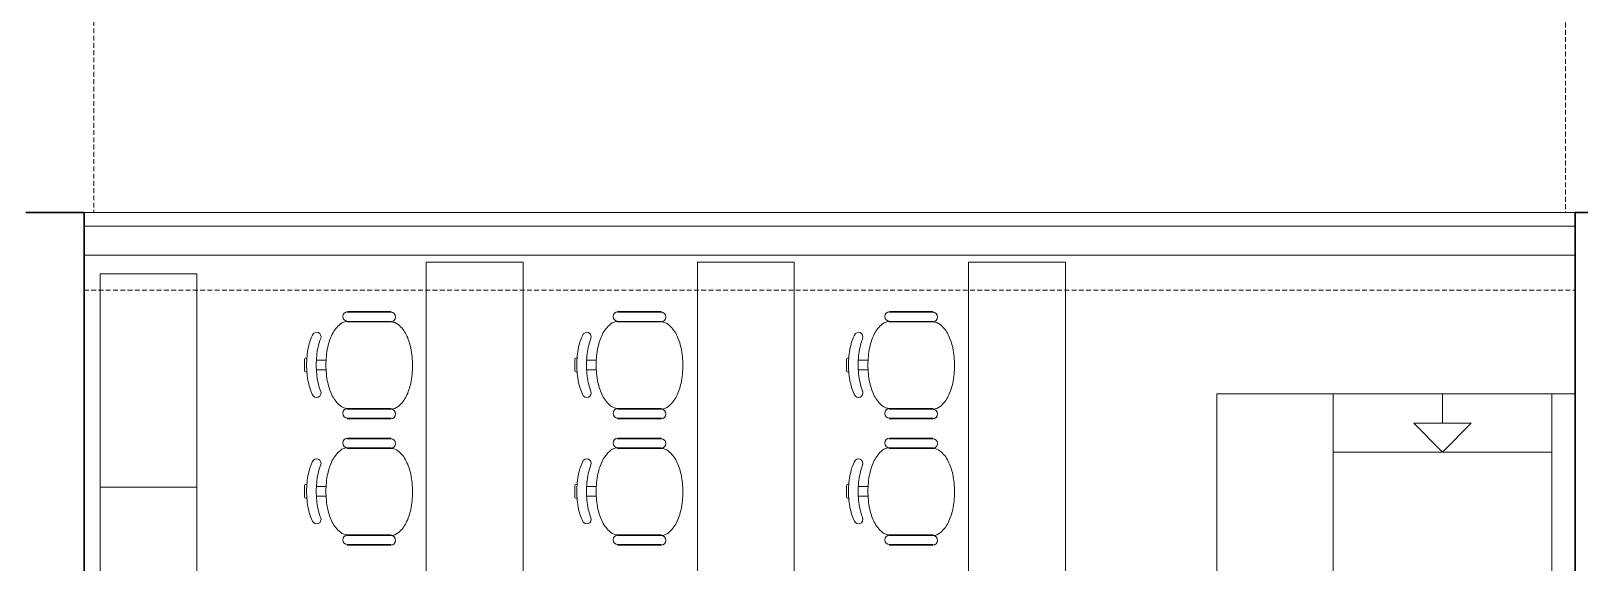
# Model space of a CAD drawing. Header units: inches. Extents: x 11 to 1053, y 2 to 902.
# Drawn here: x 797.2 to 877.1, y 708.8 to 736.2 of the extents above; entities that cross this region are included whole.
import ezdxf

# ---------------------------------------------------------------- set-up
doc = ezdxf.new("R2010")
doc.units = ezdxf.units.IN
doc.header["$MEASUREMENT"] = 0
doc.linetypes.add('DASHED', pattern=[0.75, 0.5, -0.25])
doc.linetypes.add('DASHED2', pattern=[0.375, 0.25, -0.125])
for name, color, linetype, lineweight in [('A-CRTKANO', 5, 'DASHED2', 0), ('A-GREDE', 5, 'DASHED2', 0), ('OPREMA', 253, 'Continuous', 0), ('STOLARIJA', 5, 'Continuous', 0), ('ZID', 5, 'Continuous', 30)]:
    doc.layers.add(name, color=color, linetype=linetype, lineweight=lineweight)

msp = doc.modelspace()

# ---------------------------------------------------------------- linework, layer by layer
at = {"layer": 'A-CRTKANO', "linetype": 'DASHED', "ltscale": 0.5}
msp.add_arc((382.215, 1860.185, 50), 1137.577, 269.940308, 302.625219, dxfattribs=at)
at = {"layer": 'A-GREDE'}
for p, q in [((876.43, 812.745, 50), (876.43, 726.809, 50)), ((800.43, 777.945, 50), (800.43, 726.809, 50)), ((799.93, 722.809, 50), (876.93, 722.809, 50))]:
    msp.add_line(p, q, dxfattribs=at)
msp.add_arc((382.215, 1860.185, 50), 1139.777, 269.940308, 302.423339, dxfattribs=at)
at = {"layer": 'OPREMA'}
for p, q in [((817.605, 724.257, 50), (817.605, 696.257, 50)), ((817.605, 724.257, 50), (822.605, 724.257, 50)), ((822.605, 724.257, 50), (822.605, 696.257, 50)), ((831.606, 724.257, 50), (831.606, 696.257, 50)), ((831.606, 724.257, 50), (836.606, 724.257, 50)), ((836.606, 724.257, 50), (836.606, 696.257, 50)), ((845.606, 724.257, 50), (845.606, 696.257, 50)), ((845.606, 724.257, 50), (850.606, 724.257, 50)), ((850.606, 724.257, 50), (850.606, 696.257, 50)), ((800.759, 723.641, 50), (800.759, 668.641, 50)), ((805.759, 723.641, 50), (800.759, 723.641, 50)), ((805.759, 668.641, 50), (805.759, 723.641, 50)), ((813.521, 721.667, 50), (815.771, 721.667, 50)), ((813.521, 721.167, 50), (815.771, 721.167, 50)), ((813.546, 721.696, 50), (815.796, 721.696, 50)), ((813.546, 721.196, 50), (815.796, 721.196, 50)), ((827.476, 721.667, 50), (829.726, 721.667, 50)), ((827.476, 721.167, 50), (829.726, 721.167, 50)), ((827.5, 721.696, 50), (829.75, 721.696, 50)), ((827.5, 721.196, 50), (829.75, 721.196, 50)), ((841.507, 721.667, 50), (843.757, 721.667, 50)), ((841.507, 721.167, 50), (843.757, 721.167, 50)), ((841.532, 721.696, 50), (843.782, 721.696, 50)), ((841.532, 721.196, 50), (843.782, 721.196, 50)), ((811.321, 718.646, 50), (811.321, 719.246, 50)), ((811.435, 719.296, 50), (811.371, 719.296, 50)), ((811.928, 719.196, 50), (812.428, 719.196, 50)), ((811.928, 718.696, 50), (812.428, 718.696, 50)), ((825.275, 718.646, 50), (825.275, 719.246, 50)), ((825.389, 719.296, 50), (825.325, 719.296, 50)), ((825.882, 719.196, 50), (826.382, 719.196, 50)), ((825.882, 718.696, 50), (826.382, 718.696, 50)), ((839.307, 718.646, 50), (839.307, 719.246, 50)), ((839.421, 719.296, 50), (839.357, 719.296, 50)), ((839.914, 719.196, 50), (840.414, 719.196, 50)), ((839.914, 718.696, 50), (840.414, 718.696, 50)), ((811.435, 718.596, 50), (811.371, 718.596, 50)), ((825.389, 718.596, 50), (825.325, 718.596, 50)), ((839.421, 718.596, 50), (839.357, 718.596, 50)), ((858.425, 717.447, 50), (858.425, 677.447, 50)), ((858.425, 717.447, 50), (876.93, 717.447, 50)), ((864.425, 717.447, 50), (864.425, 677.447, 50)), ((870.075, 715.934, 50), (870.075, 717.447, 50)), ((875.725, 677.447, 50), (875.725, 717.447, 50)), ((813.521, 716.667, 50), (815.771, 716.667, 50)), ((813.546, 716.696, 50), (815.796, 716.696, 50)), ((827.476, 716.667, 50), (829.726, 716.667, 50)), ((827.5, 716.696, 50), (829.75, 716.696, 50)), ((841.507, 716.667, 50), (843.757, 716.667, 50)), ((841.532, 716.696, 50), (843.782, 716.696, 50)), ((813.521, 716.167, 50), (815.771, 716.167, 50)), ((813.546, 716.196, 50), (815.796, 716.196, 50)), ((827.476, 716.167, 50), (829.726, 716.167, 50)), ((827.5, 716.196, 50), (829.75, 716.196, 50)), ((841.507, 716.167, 50), (843.757, 716.167, 50)), ((841.532, 716.196, 50), (843.782, 716.196, 50)), ((870.075, 714.447, 50), (868.596, 715.934, 50)), ((871.553, 715.934, 50), (868.596, 715.934, 50)), ((870.075, 714.447, 50), (871.553, 715.934, 50)), ((813.521, 715.139, 50), (815.771, 715.139, 50)), ((813.546, 715.168, 50), (815.796, 715.168, 50)), ((813.546, 714.668, 50), (815.796, 714.668, 50)), ((827.476, 715.139, 50), (829.726, 715.139, 50)), ((827.5, 715.168, 50), (829.75, 715.168, 50)), ((827.5, 714.668, 50), (829.75, 714.668, 50)), ((841.507, 715.139, 50), (843.757, 715.139, 50)), ((841.532, 715.168, 50), (843.782, 715.168, 50)), ((841.532, 714.668, 50), (843.782, 714.668, 50)), ((813.521, 714.639, 50), (815.771, 714.639, 50)), ((827.476, 714.639, 50), (829.726, 714.639, 50)), ((841.507, 714.639, 50), (843.757, 714.639, 50)), ((864.425, 714.447, 50), (875.725, 714.447, 50)), ((805.759, 712.641, 50), (800.759, 712.641, 50)), ((811.321, 712.118, 50), (811.321, 712.718, 50)), ((811.435, 712.768, 50), (811.371, 712.768, 50)), ((811.928, 712.668, 50), (812.428, 712.668, 50)), ((825.275, 712.118, 50), (825.275, 712.718, 50)), ((825.389, 712.768, 50), (825.325, 712.768, 50)), ((825.882, 712.668, 50), (826.382, 712.668, 50)), ((839.307, 712.118, 50), (839.307, 712.718, 50)), ((839.421, 712.768, 50), (839.357, 712.768, 50)), ((839.914, 712.668, 50), (840.414, 712.668, 50)), ((811.435, 712.068, 50), (811.371, 712.068, 50)), ((811.928, 712.168, 50), (812.428, 712.168, 50)), ((825.389, 712.068, 50), (825.325, 712.068, 50)), ((825.882, 712.168, 50), (826.382, 712.168, 50)), ((839.421, 712.068, 50), (839.357, 712.068, 50)), ((839.914, 712.168, 50), (840.414, 712.168, 50)), ((813.521, 710.139, 50), (815.771, 710.139, 50)), ((813.546, 710.168, 50), (815.796, 710.168, 50)), ((827.476, 710.139, 50), (829.726, 710.139, 50)), ((827.5, 710.168, 50), (829.75, 710.168, 50)), ((841.507, 710.139, 50), (843.757, 710.139, 50)), ((841.532, 710.168, 50), (843.782, 710.168, 50)), ((813.521, 709.639, 50), (815.771, 709.639, 50)), ((813.546, 709.668, 50), (815.796, 709.668, 50)), ((827.476, 709.639, 50), (829.726, 709.639, 50)), ((827.5, 709.668, 50), (829.75, 709.668, 50)), ((841.507, 709.639, 50), (843.757, 709.639, 50)), ((841.532, 709.668, 50), (843.782, 709.668, 50))]:
    msp.add_line(p, q, dxfattribs=at)
for centre, radius, start, end in [((813.546, 720.599, 50), 0.597, 90, 129.63927), ((813.546, 721.446, 50), 0.25, 90, 270), ((815.771, 721.417, 50), 0.25, 270, 90), ((815.771, 720.57, 50), 0.597, 50.36073, 90), ((827.5, 720.599, 50), 0.597, 90, 129.63927), ((827.5, 721.446, 50), 0.25, 90, 270), ((829.726, 721.417, 50), 0.25, 270, 90), ((829.726, 720.57, 50), 0.597, 50.36073, 90), ((841.532, 720.599, 50), 0.597, 90, 129.63927), ((841.532, 721.446, 50), 0.25, 90, 270), ((843.757, 721.417, 50), 0.25, 270, 90), ((843.757, 720.57, 50), 0.597, 50.36073, 90), ((814.243, 719.291, 50), 2.786, 153.43495, 168.29908), ((811.938, 720.4, 50), 0.229, 338.4187, 158.4187), ((814.743, 719.291, 50), 2.786, 158.4187, 168.29908), ((815.243, 719.291, 50), 2.786, 153.43495, 168.29908), ((814.196, 719.815, 50), 1.616, 129.63927, 153.43495), ((815.122, 719.786, 50), 1.616, 26.56505, 50.36073), ((814.075, 719.262, 50), 2.786, 11.70092, 26.56505), ((828.197, 719.291, 50), 2.786, 153.43495, 168.29908), ((825.893, 720.4, 50), 0.229, 338.4187, 158.4187), ((828.697, 719.291, 50), 2.786, 158.4187, 168.29908), ((829.197, 719.291, 50), 2.786, 153.43495, 168.29908), ((828.15, 719.815, 50), 1.616, 129.63927, 153.43495), ((829.076, 719.786, 50), 1.616, 26.56505, 50.36073), ((828.029, 719.262, 50), 2.786, 11.70092, 26.56505), ((842.229, 719.291, 50), 2.786, 153.43495, 168.29908), ((839.924, 720.4, 50), 0.229, 338.4187, 158.4187), ((842.729, 719.291, 50), 2.786, 158.4187, 168.29908), ((843.229, 719.291, 50), 2.786, 153.43495, 168.29908), ((842.182, 719.815, 50), 1.616, 129.63927, 153.43495), ((843.108, 719.786, 50), 1.616, 26.56505, 50.36073), ((842.061, 719.262, 50), 2.786, 11.70092, 26.56505), ((815.908, 718.946, 50), 4.487, 168.29908, 180), ((816.408, 718.946, 50), 4.487, 168.29908, 180), ((816.908, 718.946, 50), 4.487, 168.29908, 180), ((812.409, 718.917, 50), 4.487, 0, 11.70092), ((829.862, 718.946, 50), 4.487, 168.29908, 180), ((830.362, 718.946, 50), 4.487, 168.29908, 180), ((830.862, 718.946, 50), 4.487, 168.29908, 180), ((826.364, 718.917, 50), 4.487, 0, 11.70092), ((843.894, 718.946, 50), 4.487, 168.29908, 180), ((844.394, 718.946, 50), 4.487, 168.29908, 180), ((844.894, 718.946, 50), 4.487, 168.29908, 180), ((840.395, 718.917, 50), 4.487, 0, 11.70092), ((811.371, 719.246, 50), 0.05, 90, 180), ((815.908, 718.946, 50), 4.487, 180, 191.70092), ((816.408, 718.946, 50), 4.487, 180, 191.70092), ((816.908, 718.946, 50), 4.487, 180, 191.70092), ((812.409, 718.917, 50), 4.487, 348.29908, 0), ((825.325, 719.246, 50), 0.05, 90, 180), ((829.862, 718.946, 50), 4.487, 180, 191.70092), ((830.362, 718.946, 50), 4.487, 180, 191.70092), ((830.862, 718.946, 50), 4.487, 180, 191.70092), ((826.364, 718.917, 50), 4.487, 348.29908, 0), ((839.357, 719.246, 50), 0.05, 90, 180), ((843.894, 718.946, 50), 4.487, 180, 191.70092), ((844.394, 718.946, 50), 4.487, 180, 191.70092), ((844.894, 718.946, 50), 4.487, 180, 191.70092), ((840.395, 718.917, 50), 4.487, 348.29908, 0), ((811.371, 718.646, 50), 0.05, 180, 270), ((814.243, 718.601, 50), 2.786, 191.70092, 206.56505), ((814.743, 718.601, 50), 2.786, 191.70092, 201.5813), ((815.243, 718.601, 50), 2.786, 191.70092, 206.56505), ((814.075, 718.572, 50), 2.786, 333.43495, 348.29908), ((825.325, 718.646, 50), 0.05, 180, 270), ((828.197, 718.601, 50), 2.786, 191.70092, 206.56505), ((828.697, 718.601, 50), 2.786, 191.70092, 201.5813), ((829.197, 718.601, 50), 2.786, 191.70092, 206.56505), ((828.029, 718.572, 50), 2.786, 333.43495, 348.29908), ((839.357, 718.646, 50), 0.05, 180, 270), ((842.229, 718.601, 50), 2.786, 191.70092, 206.56505), ((842.729, 718.601, 50), 2.786, 191.70092, 201.5813), ((843.229, 718.601, 50), 2.786, 191.70092, 206.56505), ((842.061, 718.572, 50), 2.786, 333.43495, 348.29908), ((811.938, 717.492, 50), 0.229, 201.5813, 21.5813), ((814.196, 718.078, 50), 1.616, 206.56505, 230.36073), ((815.122, 718.049, 50), 1.616, 309.63927, 333.43495), ((825.893, 717.492, 50), 0.229, 201.5813, 21.5813), ((828.15, 718.078, 50), 1.616, 206.56505, 230.36073), ((829.076, 718.049, 50), 1.616, 309.63927, 333.43495), ((839.924, 717.492, 50), 0.229, 201.5813, 21.5813), ((842.182, 718.078, 50), 1.616, 206.56505, 230.36073), ((843.108, 718.049, 50), 1.616, 309.63927, 333.43495), ((813.546, 717.294, 50), 0.597, 230.36073, 270), ((813.546, 716.446, 50), 0.25, 90, 270), ((815.771, 717.265, 50), 0.597, 270, 309.63927), ((815.771, 716.417, 50), 0.25, 270, 90), ((827.5, 717.294, 50), 0.597, 230.36073, 270), ((827.5, 716.446, 50), 0.25, 90, 270), ((829.726, 717.265, 50), 0.597, 270, 309.63927), ((829.726, 716.417, 50), 0.25, 270, 90), ((841.532, 717.294, 50), 0.597, 230.36073, 270), ((841.532, 716.446, 50), 0.25, 90, 270), ((843.757, 717.265, 50), 0.597, 270, 309.63927), ((843.757, 716.417, 50), 0.25, 270, 90), ((813.546, 714.071, 50), 0.597, 90, 129.63927), ((813.546, 714.918, 50), 0.25, 90, 270), ((815.771, 714.889, 50), 0.25, 270, 90), ((827.5, 714.071, 50), 0.597, 90, 129.63927), ((827.5, 714.918, 50), 0.25, 90, 270), ((829.726, 714.889, 50), 0.25, 270, 90), ((841.532, 714.071, 50), 0.597, 90, 129.63927), ((841.532, 714.918, 50), 0.25, 90, 270), ((843.757, 714.889, 50), 0.25, 270, 90), ((814.243, 712.763, 50), 2.786, 153.43495, 168.29908), ((811.938, 713.872, 50), 0.229, 338.4187, 158.4187), ((815.243, 712.763, 50), 2.786, 153.43495, 168.29908), ((814.196, 713.287, 50), 1.616, 129.63927, 153.43495), ((815.771, 714.042, 50), 0.597, 50.36073, 90), ((815.122, 713.257, 50), 1.616, 26.56505, 50.36073), ((814.075, 712.734, 50), 2.786, 11.70092, 26.56505), ((828.197, 712.763, 50), 2.786, 153.43495, 168.29908), ((825.893, 713.872, 50), 0.229, 338.4187, 158.4187), ((829.197, 712.763, 50), 2.786, 153.43495, 168.29908), ((828.15, 713.287, 50), 1.616, 129.63927, 153.43495), ((829.726, 714.042, 50), 0.597, 50.36073, 90), ((829.076, 713.257, 50), 1.616, 26.56505, 50.36073), ((828.029, 712.734, 50), 2.786, 11.70092, 26.56505), ((842.229, 712.763, 50), 2.786, 153.43495, 168.29908), ((839.924, 713.872, 50), 0.229, 338.4187, 158.4187), ((843.229, 712.763, 50), 2.786, 153.43495, 168.29908), ((842.182, 713.287, 50), 1.616, 129.63927, 153.43495), ((843.757, 714.042, 50), 0.597, 50.36073, 90), ((843.108, 713.257, 50), 1.616, 26.56505, 50.36073), ((842.061, 712.734, 50), 2.786, 11.70092, 26.56505), ((815.908, 712.418, 50), 4.487, 168.29908, 180), ((816.408, 712.418, 50), 4.487, 168.29908, 180), ((814.743, 712.763, 50), 2.786, 158.4187, 168.29908), ((816.908, 712.418, 50), 4.487, 168.29908, 180), ((812.409, 712.389, 50), 4.487, 0, 11.70092), ((829.862, 712.418, 50), 4.487, 168.29908, 180), ((830.362, 712.418, 50), 4.487, 168.29908, 180), ((828.697, 712.763, 50), 2.786, 158.4187, 168.29908), ((830.862, 712.418, 50), 4.487, 168.29908, 180), ((826.364, 712.389, 50), 4.487, 0, 11.70092), ((843.894, 712.418, 50), 4.487, 168.29908, 180), ((844.394, 712.418, 50), 4.487, 168.29908, 180), ((842.729, 712.763, 50), 2.786, 158.4187, 168.29908), ((844.894, 712.418, 50), 4.487, 168.29908, 180), ((840.395, 712.389, 50), 4.487, 0, 11.70092), ((811.371, 712.718, 50), 0.05, 90, 180), ((815.908, 712.418, 50), 4.487, 180, 191.70092), ((816.408, 712.418, 50), 4.487, 180, 191.70092), ((816.908, 712.418, 50), 4.487, 180, 191.70092), ((812.409, 712.389, 50), 4.487, 348.29908, 0), ((825.325, 712.718, 50), 0.05, 90, 180), ((829.862, 712.418, 50), 4.487, 180, 191.70092), ((830.362, 712.418, 50), 4.487, 180, 191.70092), ((830.862, 712.418, 50), 4.487, 180, 191.70092), ((826.364, 712.389, 50), 4.487, 348.29908, 0), ((839.357, 712.718, 50), 0.05, 90, 180), ((843.894, 712.418, 50), 4.487, 180, 191.70092), ((844.394, 712.418, 50), 4.487, 180, 191.70092), ((844.894, 712.418, 50), 4.487, 180, 191.70092), ((840.395, 712.389, 50), 4.487, 348.29908, 0), ((811.371, 712.118, 50), 0.05, 180, 270), ((814.243, 712.073, 50), 2.786, 191.70092, 206.56505), ((814.743, 712.073, 50), 2.786, 191.70092, 201.5813), ((815.243, 712.073, 50), 2.786, 191.70092, 206.56505), ((814.075, 712.044, 50), 2.786, 333.43495, 348.29908), ((825.325, 712.118, 50), 0.05, 180, 270), ((828.197, 712.073, 50), 2.786, 191.70092, 206.56505), ((828.697, 712.073, 50), 2.786, 191.70092, 201.5813), ((829.197, 712.073, 50), 2.786, 191.70092, 206.56505), ((828.029, 712.044, 50), 2.786, 333.43495, 348.29908), ((839.357, 712.118, 50), 0.05, 180, 270), ((842.229, 712.073, 50), 2.786, 191.70092, 206.56505), ((842.729, 712.073, 50), 2.786, 191.70092, 201.5813), ((843.229, 712.073, 50), 2.786, 191.70092, 206.56505), ((842.061, 712.044, 50), 2.786, 333.43495, 348.29908), ((811.938, 710.964, 50), 0.229, 201.5813, 21.5813), ((814.196, 711.55, 50), 1.616, 206.56505, 230.36073), ((815.122, 711.521, 50), 1.616, 309.63927, 333.43495), ((825.893, 710.964, 50), 0.229, 201.5813, 21.5813), ((828.15, 711.55, 50), 1.616, 206.56505, 230.36073), ((829.076, 711.521, 50), 1.616, 309.63927, 333.43495), ((839.924, 710.964, 50), 0.229, 201.5813, 21.5813), ((842.182, 711.55, 50), 1.616, 206.56505, 230.36073), ((843.108, 711.521, 50), 1.616, 309.63927, 333.43495), ((813.546, 710.766, 50), 0.597, 230.36073, 270), ((813.546, 709.918, 50), 0.25, 90, 270), ((815.771, 710.736, 50), 0.597, 270, 309.63927), ((815.771, 709.889, 50), 0.25, 270, 90), ((827.5, 710.766, 50), 0.597, 230.36073, 270), ((827.5, 709.918, 50), 0.25, 90, 270), ((829.726, 710.736, 50), 0.597, 270, 309.63927), ((829.726, 709.889, 50), 0.25, 270, 90), ((841.532, 710.766, 50), 0.597, 230.36073, 270), ((841.532, 709.918, 50), 0.25, 90, 270), ((843.757, 710.736, 50), 0.597, 270, 309.63927), ((843.757, 709.889, 50), 0.25, 270, 90)]:
    msp.add_arc(centre, radius, start, end, dxfattribs=at)
at = {"layer": 'STOLARIJA'}
for p, q in [((799.93, 726.809, 50), (876.93, 726.809, 50)), ((799.93, 726.109, 50), (876.93, 726.109, 50)), ((799.93, 724.609, 50), (876.93, 724.609, 50))]:
    msp.add_line(p, q, dxfattribs=at)
at = {"layer": 'ZID'}
for p, q in [((796.93, 726.809, 50), (799.93, 726.809, 50)), ((799.93, 666.809, 50), (799.93, 726.809, 50)), ((876.93, 726.809, 50), (879.93, 726.81, 50)), ((876.93, 666.809, 50), (876.93, 726.809, 50))]:
    msp.add_line(p, q, dxfattribs=at)

doc.saveas('drawing.dxf')
